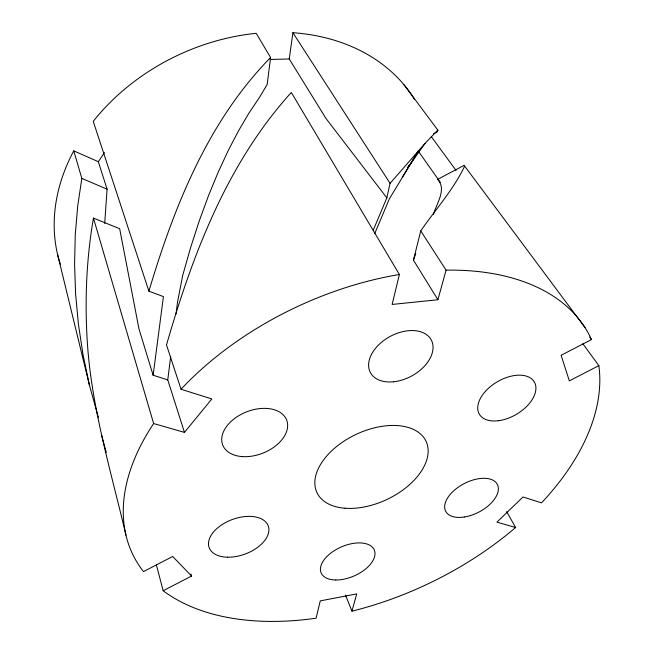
<?xml version="1.0" encoding="UTF-8"?>
<svg xmlns="http://www.w3.org/2000/svg" width="654" height="654" viewBox="0 0 654 654"><rect width="100%" height="100%" fill="white"/><g stroke="black" fill="none" stroke-linecap="round" stroke-linejoin="round"><path stroke-width="0.98" d="M104.697 223.504L107.084 189.178L98.345 161.71L73.763 150.853A196.216 154.287 -25.2 0 0 60.299 264.159M433.479 214.308C436.431 203.819 447.091 189.039 437.534 179.417L462.615 166.149L464.168 165.462L464.667 166.124C453.459 189.668 435.49 209.501 420.751 230.903L446.069 270.151L437.902 299.745L392.13 304.437L399.39 274.508L291.324 92.467C227.257 162.985 192.513 254.659 166.508 344.92L181.035 389.253L211.847 398.956L184.461 432.4L167.759 379.9L170.686 356.585M176.032 314.026L177.561 301.862L182.744 275.285L190.633 247.523L199.249 220.929L208.471 195.767L218.166 172.255L228.213 150.567L238.506 130.865L248.896 113.183L259.319 97.65L267.151 84.562L270.584 57.527L256.213 33.313A196.216 154.287 -25.2 0 0 93.244 121.325L148.908 291.202L163.426 296.605L153.126 375.241L167.759 379.9M373.213 230.216L386.849 197.86L325.962 118.448L289.248 58.991L292.902 32.7A196.216 154.287 -25.2 0 1 414.562 99.4M153.126 375.241L139.008 329.052L119.657 228.696L93.457 218.093C86.475 258.322 84.75 299.328 87.195 340.055C91.094 406.6 110.886 470.651 125.96 535.176M73.763 150.853L81.832 178.411L77.712 205.977L75.275 234.614L74.564 264.085L75.619 294.137L78.455 324.515L83.066 354.942L89.418 385.149L98.452 417.726M386.849 197.86L390.062 183.316L425.059 143.381L437.828 130.113L437.142 131.863L433.577 133.759M437.902 299.745L413.442 260.128L420.751 230.903M506.629 511.616L515.614 527.508A253.27 153.24 -25.2 0 1 351.95 611.171L356.716 593.906L320.272 600.871L316.07 618.21A253.27 153.24 -25.2 0 1 163.148 590.726L156.429 565.064M148.908 291.202C173.98 206.966 207.964 121.219 270.584 57.527M413.442 260.128L415.764 253.564M374.775 233.453L389.416 198.767L418.511 150.722L402.586 176.874M408.742 165.56L407.377 168.233L425.059 143.381M98.345 161.71L104.477 152.619M589.638 337.121L591.461 339.573L561.116 355.294L569.348 380.873L598.851 365.635L582.845 343.767M163.148 590.726L191.565 576.043L191.009 574.081M270.184 59.457L289.248 58.991M93.457 218.093L153.641 423.547L184.461 432.4M515.614 527.508L496.926 522.137L522.996 496.991L541.537 502.836A253.27 153.24 -25.2 0 0 598.851 365.635M81.832 178.411L107.084 189.178M191.565 576.043L172.697 556.48L143.488 571.604A253.27 153.24 -25.2 0 1 153.641 423.547M404.139 84.922L438.008 130.367M464.168 165.462L585.011 327.589M431.305 136.629L456.042 170.441M418.699 151.638L440.273 182.303M292.902 32.7L390.062 183.316M345.476 595.107L351.95 611.171M101.771 435.866L106.275 452.454M57.634 254.635L89.418 385.149M181.035 389.253A253.27 153.24 -25.2 0 1 399.39 274.508M446.069 270.151A253.27 153.24 -25.2 0 1 591.461 339.573M498.25 420.735A31.874 18.868 -30.4 0 0 535.193 383.833A31.874 18.868 -30.4 0 0 487.009 389.67A31.874 18.868 -30.4 0 0 498.25 420.735M464.275 517.012A29.128 16.031 -27.5 0 0 497.555 484.827A29.128 16.031 -27.5 0 0 452.715 491.743A29.128 16.031 -27.5 0 0 464.275 517.012M335.804 579.992A28.948 15.859 -23.4 0 0 374.93 552.417A28.948 15.859 -23.4 0 0 332.371 551.935A28.948 15.859 -23.4 0 0 335.804 579.992M227.428 557.192A31.474 18.418 -20.2 0 0 268.614 527.149A31.474 18.418 -20.2 0 0 220.063 525.996A31.474 18.418 -20.2 0 0 227.428 557.192M242.013 456.574A34.335 22.195 -21.4 0 0 287.376 422.517A34.335 22.195 -21.4 0 0 234.647 418.462A34.335 22.195 -21.4 0 0 242.013 456.574M345.01 508.232A60.282 36.019 -25.2 0 0 428.117 449.633A60.282 36.019 -25.2 0 0 341.372 442.921A60.282 36.019 -25.2 0 0 345.01 508.232M393.528 381.781A34.531 22.514 -28.3 0 0 431.656 340.75A34.531 22.514 -28.3 0 0 377.284 346.277A34.531 22.514 -28.3 0 0 393.528 381.781"/></g></svg>
